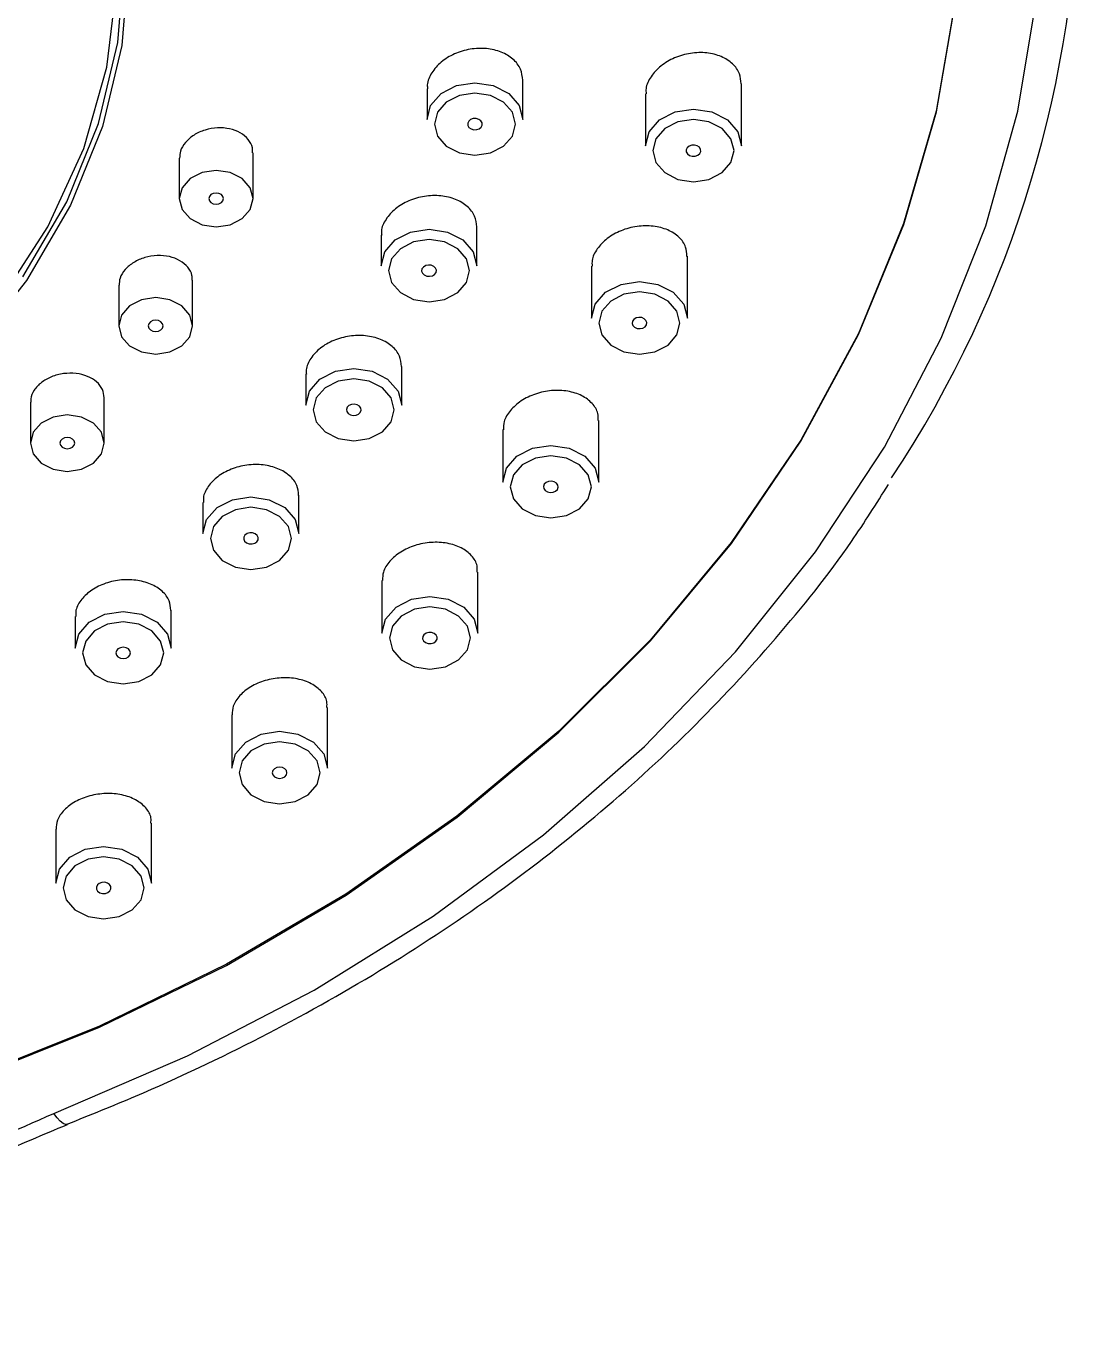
# Model space of a CAD drawing. Extents: x -2463 to 697, y 0 to 2315.
# Drawn here: x -1615.45 to -1586.89, y 1145.9 to 1181.13 of the extents above; entities that cross this region are included whole.
import ezdxf

# ---------------------------------------------------------------- set-up
doc = ezdxf.new("R2010")
doc.units = 0
doc.header["$LTSCALE"] = 10
doc.header["$MEASUREMENT"] = 0
doc.layers.get('0').update_dxf_attribs({"linetype": 'CONTINUOUS'})

msp = doc.modelspace()

# ---------------------------------------------------------------- linework, layer by layer
at = {"color": 7, "linetype": 'Continuous', "lineweight": 25}
for p, q in [((-1601.973, 1178.6), (-1601.973, 1179.661)), ((-1604.573, 1179.425), (-1604.573, 1178.6)), ((-1598.647, 1179.29), (-1598.647, 1177.881)), ((-1596.047, 1177.881), (-1596.047, 1179.567)), ((-1611.291, 1177.55), (-1611.291, 1176.451)), ((-1609.291, 1176.451), (-1609.291, 1177.692)), ((-1605.818, 1175.456), (-1605.818, 1174.626)), ((-1603.218, 1174.626), (-1603.218, 1175.682)), ((-1597.512, 1173.206), (-1597.512, 1174.887)), ((-1600.112, 1174.62), (-1600.112, 1173.206)), ((-1612.931, 1174.103), (-1612.931, 1173)), ((-1610.931, 1173), (-1610.931, 1174.237)), ((-1605.26, 1170.85), (-1605.26, 1171.899)), ((-1607.86, 1171.687), (-1607.86, 1170.85)), ((-1615.328, 1170.93), (-1615.328, 1169.82)), ((-1613.328, 1169.82), (-1613.328, 1171.052)), ((-1602.514, 1170.186), (-1602.514, 1168.764)), ((-1599.914, 1168.764), (-1599.914, 1170.435)), ((-1608.048, 1167.366), (-1608.048, 1168.405)), ((-1610.648, 1168.212), (-1610.648, 1167.366)), ((-1603.194, 1164.664), (-1603.194, 1166.324)), ((-1605.794, 1166.097), (-1605.794, 1164.664)), ((-1611.513, 1164.258), (-1611.513, 1165.285)), ((-1614.113, 1165.116), (-1614.113, 1164.258)), ((-1609.87, 1162.455), (-1609.87, 1161.008)), ((-1607.27, 1161.008), (-1607.27, 1162.654)), ((-1614.643, 1159.349), (-1614.643, 1157.885)), ((-1612.043, 1157.885), (-1612.043, 1159.514))]:
    msp.add_line(p, q, dxfattribs=at)
at = {"color": 7, "linetype": 'Continuous', "lineweight": 25, "flags": 128}
for points in [[(-1612.669, 1182.841), (-1612.846, 1180.607), (-1613.372, 1178.407), (-1614.241, 1176.271), (-1615.439, 1174.231), (-1616.95, 1172.316)], [(-1615.537, 1174.334), (-1614.344, 1176.365), (-1613.479, 1178.491), (-1612.955, 1180.682), (-1612.779, 1182.905)], [(-1616.169, 1173.673), (-1614.859, 1175.689), (-1613.881, 1177.814), (-1613.252, 1180.015), (-1612.981, 1182.258)], [(-1590.23, 1181.928), (-1590.763, 1178.827), (-1591.646, 1175.774), (-1592.874, 1172.791), (-1594.437, 1169.901), (-1596.322, 1167.127), (-1598.516, 1164.489), (-1601.001, 1162.007), (-1603.76, 1159.701), (-1606.77, 1157.588), (-1610.009, 1155.684), (-1613.453, 1154.004), (-1617.075, 1152.559), (-1620.847, 1151.362), (-1624.741, 1150.422), (-1628.727, 1149.745), (-1632.775, 1149.337), (-1635.354, 1149.219)], [(-1635.354, 1149.19), (-1632.775, 1149.308), (-1628.726, 1149.716), (-1624.74, 1150.393), (-1620.845, 1151.334), (-1617.073, 1152.531), (-1613.451, 1153.975), (-1610.007, 1155.656), (-1606.768, 1157.56), (-1603.757, 1159.674), (-1600.998, 1161.98), (-1598.513, 1164.461), (-1596.319, 1167.1), (-1594.433, 1169.874), (-1592.871, 1172.764), (-1591.643, 1175.747), (-1590.759, 1178.801), (-1590.226, 1181.903)], [(-1614.695, 1151.639), (-1611.071, 1153.198), (-1607.633, 1154.986), (-1604.406, 1156.991), (-1601.411, 1159.198), (-1598.672, 1161.592), (-1596.207, 1164.155), (-1594.034, 1166.869), (-1592.17, 1169.714), (-1590.627, 1172.67), (-1589.416, 1175.715), (-1588.547, 1178.828), (-1588.025, 1181.987)], [(-1604.573, 1178.6), (-1604.474, 1178.981), (-1604.192, 1179.304), (-1603.77, 1179.52), (-1603.273, 1179.596), (-1602.775, 1179.52), (-1602.354, 1179.304), (-1602.072, 1178.981), (-1601.973, 1178.6)], [(-1603.273, 1177.629), (-1602.852, 1177.693), (-1602.495, 1177.876), (-1602.257, 1178.149), (-1602.173, 1178.472), (-1602.257, 1178.794), (-1602.495, 1179.068), (-1602.852, 1179.25), (-1603.273, 1179.314), (-1603.694, 1179.25), (-1604.051, 1179.068), (-1604.289, 1178.794), (-1604.373, 1178.472), (-1604.289, 1178.149), (-1604.051, 1177.876), (-1603.694, 1177.693), (-1603.273, 1177.629)], [(-1603.47, 1178.496), (-1603.467, 1178.436), (-1603.435, 1178.382), (-1603.377, 1178.341), (-1603.304, 1178.32), (-1603.226, 1178.323), (-1603.155, 1178.348), (-1603.102, 1178.392), (-1603.075, 1178.448), (-1603.078, 1178.508), (-1603.111, 1178.562), (-1603.168, 1178.602), (-1603.242, 1178.623), (-1603.32, 1178.621), (-1603.39, 1178.596), (-1603.443, 1178.552), (-1603.47, 1178.496)], [(-1598.647, 1177.881), (-1598.548, 1178.262), (-1598.266, 1178.585), (-1597.844, 1178.801), (-1597.347, 1178.877), (-1596.849, 1178.801), (-1596.427, 1178.585), (-1596.146, 1178.262), (-1596.047, 1177.881)], [(-1597.347, 1176.91), (-1596.926, 1176.974), (-1596.569, 1177.157), (-1596.33, 1177.43), (-1596.247, 1177.753), (-1596.33, 1178.075), (-1596.569, 1178.349), (-1596.926, 1178.531), (-1597.347, 1178.595), (-1597.768, 1178.531), (-1598.125, 1178.349), (-1598.363, 1178.075), (-1598.447, 1177.753), (-1598.363, 1177.43), (-1598.125, 1177.157), (-1597.768, 1176.974), (-1597.347, 1176.91)], [(-1597.544, 1177.777), (-1597.541, 1177.717), (-1597.509, 1177.663), (-1597.451, 1177.622), (-1597.378, 1177.601), (-1597.3, 1177.604), (-1597.229, 1177.629), (-1597.176, 1177.673), (-1597.149, 1177.729), (-1597.152, 1177.788), (-1597.185, 1177.843), (-1597.242, 1177.883), (-1597.315, 1177.904), (-1597.393, 1177.902), (-1597.464, 1177.877), (-1597.517, 1177.833), (-1597.544, 1177.777)], [(-1610.291, 1175.685), (-1609.909, 1175.743), (-1609.584, 1175.909), (-1609.367, 1176.158), (-1609.291, 1176.451), (-1609.367, 1176.744), (-1609.584, 1176.993), (-1609.909, 1177.159), (-1610.291, 1177.217), (-1610.674, 1177.159), (-1610.998, 1176.993), (-1611.215, 1176.744), (-1611.291, 1176.451), (-1611.215, 1176.158), (-1610.998, 1175.909), (-1610.674, 1175.743), (-1610.291, 1175.685)], [(-1610.291, 1176.298), (-1610.215, 1176.309), (-1610.15, 1176.343), (-1610.106, 1176.392), (-1610.091, 1176.451), (-1610.106, 1176.51), (-1610.15, 1176.559), (-1610.215, 1176.593), (-1610.291, 1176.604), (-1610.368, 1176.593), (-1610.433, 1176.559), (-1610.476, 1176.51), (-1610.491, 1176.451), (-1610.476, 1176.392), (-1610.433, 1176.343), (-1610.368, 1176.309), (-1610.291, 1176.298)], [(-1605.818, 1174.626), (-1605.719, 1175.007), (-1605.438, 1175.33), (-1605.016, 1175.546), (-1604.518, 1175.622), (-1604.021, 1175.546), (-1603.599, 1175.33), (-1603.317, 1175.007), (-1603.218, 1174.626)], [(-1604.518, 1173.655), (-1604.097, 1173.719), (-1603.74, 1173.902), (-1603.502, 1174.175), (-1603.418, 1174.498), (-1603.502, 1174.82), (-1603.74, 1175.093), (-1604.097, 1175.276), (-1604.518, 1175.34), (-1604.939, 1175.276), (-1605.296, 1175.093), (-1605.535, 1174.82), (-1605.618, 1174.498), (-1605.535, 1174.175), (-1605.296, 1173.902), (-1604.939, 1173.719), (-1604.518, 1173.655)], [(-1604.709, 1174.545), (-1604.718, 1174.486), (-1604.697, 1174.428), (-1604.648, 1174.381), (-1604.58, 1174.352), (-1604.503, 1174.345), (-1604.428, 1174.361), (-1604.366, 1174.398), (-1604.328, 1174.45), (-1604.319, 1174.51), (-1604.34, 1174.567), (-1604.388, 1174.614), (-1604.457, 1174.643), (-1604.534, 1174.65), (-1604.609, 1174.634), (-1604.67, 1174.597), (-1604.709, 1174.545)], [(-1600.112, 1173.206), (-1600.013, 1173.587), (-1599.731, 1173.91), (-1599.309, 1174.126), (-1598.812, 1174.202), (-1598.314, 1174.126), (-1597.893, 1173.91), (-1597.611, 1173.587), (-1597.512, 1173.206)], [(-1611.931, 1172.234), (-1611.548, 1172.293), (-1611.224, 1172.459), (-1611.007, 1172.707), (-1610.931, 1173), (-1611.007, 1173.294), (-1611.224, 1173.542), (-1611.548, 1173.708), (-1611.931, 1173.766), (-1612.313, 1173.708), (-1612.638, 1173.542), (-1612.855, 1173.294), (-1612.931, 1173), (-1612.855, 1172.707), (-1612.638, 1172.459), (-1612.313, 1172.293), (-1611.931, 1172.234)], [(-1598.812, 1172.235), (-1598.391, 1172.299), (-1598.034, 1172.481), (-1597.796, 1172.755), (-1597.712, 1173.077), (-1597.796, 1173.4), (-1598.034, 1173.673), (-1598.391, 1173.856), (-1598.812, 1173.92), (-1599.233, 1173.856), (-1599.59, 1173.673), (-1599.828, 1173.4), (-1599.912, 1173.077), (-1599.828, 1172.755), (-1599.59, 1172.481), (-1599.233, 1172.299), (-1598.812, 1172.235)], [(-1611.931, 1172.847), (-1611.854, 1172.859), (-1611.789, 1172.892), (-1611.746, 1172.942), (-1611.731, 1173), (-1611.746, 1173.059), (-1611.789, 1173.109), (-1611.854, 1173.142), (-1611.931, 1173.154), (-1612.007, 1173.142), (-1612.072, 1173.109), (-1612.116, 1173.059), (-1612.131, 1173), (-1612.116, 1172.942), (-1612.072, 1172.892), (-1612.007, 1172.859), (-1611.931, 1172.847)], [(-1599.002, 1173.125), (-1599.011, 1173.065), (-1598.99, 1173.008), (-1598.942, 1172.961), (-1598.874, 1172.932), (-1598.796, 1172.925), (-1598.721, 1172.941), (-1598.66, 1172.978), (-1598.622, 1173.03), (-1598.613, 1173.089), (-1598.634, 1173.147), (-1598.682, 1173.194), (-1598.75, 1173.223), (-1598.828, 1173.23), (-1598.903, 1173.214), (-1598.964, 1173.177), (-1599.002, 1173.125)], [(-1607.86, 1170.85), (-1607.761, 1171.231), (-1607.479, 1171.554), (-1607.057, 1171.77), (-1606.56, 1171.846), (-1606.063, 1171.77), (-1605.641, 1171.554), (-1605.359, 1171.231), (-1605.26, 1170.85)], [(-1606.56, 1169.879), (-1606.139, 1169.943), (-1605.782, 1170.126), (-1605.544, 1170.399), (-1605.46, 1170.722), (-1605.544, 1171.044), (-1605.782, 1171.318), (-1606.139, 1171.5), (-1606.56, 1171.564), (-1606.981, 1171.5), (-1607.338, 1171.318), (-1607.576, 1171.044), (-1607.66, 1170.722), (-1607.576, 1170.399), (-1607.338, 1170.126), (-1606.981, 1169.943), (-1606.56, 1169.879)], [(-1606.738, 1170.791), (-1606.759, 1170.734), (-1606.75, 1170.674), (-1606.712, 1170.622), (-1606.651, 1170.585), (-1606.576, 1170.569), (-1606.498, 1170.576), (-1606.43, 1170.605), (-1606.382, 1170.652), (-1606.361, 1170.71), (-1606.37, 1170.769), (-1606.408, 1170.821), (-1606.469, 1170.858), (-1606.544, 1170.874), (-1606.622, 1170.867), (-1606.69, 1170.838), (-1606.738, 1170.791)], [(-1614.328, 1169.054), (-1613.945, 1169.112), (-1613.62, 1169.279), (-1613.404, 1169.527), (-1613.328, 1169.82), (-1613.404, 1170.113), (-1613.62, 1170.362), (-1613.945, 1170.528), (-1614.328, 1170.586), (-1614.71, 1170.528), (-1615.035, 1170.362), (-1615.251, 1170.113), (-1615.328, 1169.82), (-1615.251, 1169.527), (-1615.035, 1169.279), (-1614.71, 1169.112), (-1614.328, 1169.054)], [(-1614.328, 1169.667), (-1614.251, 1169.679), (-1614.186, 1169.712), (-1614.143, 1169.762), (-1614.128, 1169.82), (-1614.143, 1169.879), (-1614.186, 1169.929), (-1614.251, 1169.962), (-1614.328, 1169.973), (-1614.404, 1169.962), (-1614.469, 1169.929), (-1614.512, 1169.879), (-1614.528, 1169.82), (-1614.512, 1169.762), (-1614.469, 1169.712), (-1614.404, 1169.679), (-1614.328, 1169.667)], [(-1602.514, 1168.764), (-1602.415, 1169.145), (-1602.133, 1169.468), (-1601.711, 1169.684), (-1601.214, 1169.759), (-1600.716, 1169.684), (-1600.295, 1169.468), (-1600.013, 1169.145), (-1599.914, 1168.764)], [(-1601.214, 1167.792), (-1600.793, 1167.857), (-1600.436, 1168.039), (-1600.198, 1168.313), (-1600.114, 1168.635), (-1600.198, 1168.958), (-1600.436, 1169.231), (-1600.793, 1169.414), (-1601.214, 1169.478), (-1601.635, 1169.414), (-1601.992, 1169.231), (-1602.23, 1168.958), (-1602.314, 1168.635), (-1602.23, 1168.313), (-1601.992, 1168.039), (-1601.635, 1167.857), (-1601.214, 1167.792)], [(-1601.392, 1168.705), (-1601.413, 1168.647), (-1601.404, 1168.588), (-1601.366, 1168.536), (-1601.305, 1168.499), (-1601.23, 1168.482), (-1601.152, 1168.489), (-1601.084, 1168.519), (-1601.036, 1168.566), (-1601.015, 1168.623), (-1601.024, 1168.682), (-1601.062, 1168.735), (-1601.123, 1168.772), (-1601.198, 1168.788), (-1601.276, 1168.781), (-1601.344, 1168.752), (-1601.392, 1168.705)], [(-1610.648, 1167.366), (-1610.549, 1167.747), (-1610.267, 1168.07), (-1609.845, 1168.286), (-1609.348, 1168.361), (-1608.85, 1168.286), (-1608.428, 1168.07), (-1608.147, 1167.747), (-1608.048, 1167.366)], [(-1609.348, 1166.394), (-1608.927, 1166.458), (-1608.57, 1166.641), (-1608.331, 1166.915), (-1608.248, 1167.237), (-1608.331, 1167.559), (-1608.57, 1167.833), (-1608.927, 1168.015), (-1609.348, 1168.08), (-1609.769, 1168.015), (-1610.125, 1167.833), (-1610.364, 1167.559), (-1610.448, 1167.237), (-1610.364, 1166.915), (-1610.125, 1166.641), (-1609.769, 1166.458), (-1609.348, 1166.394)], [(-1609.509, 1167.327), (-1609.542, 1167.273), (-1609.545, 1167.213), (-1609.518, 1167.157), (-1609.465, 1167.113), (-1609.394, 1167.088), (-1609.316, 1167.086), (-1609.243, 1167.106), (-1609.186, 1167.147), (-1609.153, 1167.201), (-1609.15, 1167.261), (-1609.177, 1167.317), (-1609.23, 1167.361), (-1609.301, 1167.386), (-1609.379, 1167.388), (-1609.452, 1167.368), (-1609.509, 1167.327)], [(-1605.794, 1164.664), (-1605.695, 1165.045), (-1605.413, 1165.368), (-1604.991, 1165.584), (-1604.494, 1165.66), (-1603.996, 1165.584), (-1603.574, 1165.368), (-1603.293, 1165.045), (-1603.194, 1164.664)], [(-1614.113, 1164.258), (-1614.014, 1164.639), (-1613.732, 1164.962), (-1613.31, 1165.178), (-1612.813, 1165.254), (-1612.315, 1165.178), (-1611.893, 1164.962), (-1611.612, 1164.639), (-1611.513, 1164.258)], [(-1604.494, 1163.693), (-1604.073, 1163.757), (-1603.716, 1163.939), (-1603.477, 1164.213), (-1603.394, 1164.535), (-1603.477, 1164.858), (-1603.716, 1165.131), (-1604.073, 1165.314), (-1604.494, 1165.378), (-1604.914, 1165.314), (-1605.271, 1165.131), (-1605.51, 1164.858), (-1605.594, 1164.535), (-1605.51, 1164.213), (-1605.271, 1163.939), (-1604.914, 1163.757), (-1604.494, 1163.693)], [(-1612.813, 1163.287), (-1612.392, 1163.351), (-1612.035, 1163.533), (-1611.796, 1163.807), (-1611.713, 1164.129), (-1611.796, 1164.452), (-1612.035, 1164.725), (-1612.392, 1164.908), (-1612.813, 1164.972), (-1613.234, 1164.908), (-1613.59, 1164.725), (-1613.829, 1164.452), (-1613.913, 1164.129), (-1613.829, 1163.807), (-1613.59, 1163.533), (-1613.234, 1163.351), (-1612.813, 1163.287)], [(-1604.655, 1164.625), (-1604.688, 1164.571), (-1604.691, 1164.511), (-1604.664, 1164.455), (-1604.611, 1164.411), (-1604.54, 1164.386), (-1604.462, 1164.384), (-1604.389, 1164.405), (-1604.332, 1164.445), (-1604.299, 1164.5), (-1604.296, 1164.559), (-1604.323, 1164.615), (-1604.376, 1164.659), (-1604.447, 1164.684), (-1604.525, 1164.687), (-1604.598, 1164.666), (-1604.655, 1164.625)], [(-1612.954, 1164.237), (-1612.997, 1164.188), (-1613.013, 1164.129), (-1612.997, 1164.071), (-1612.954, 1164.021), (-1612.889, 1163.988), (-1612.813, 1163.976), (-1612.736, 1163.988), (-1612.671, 1164.021), (-1612.628, 1164.071), (-1612.613, 1164.129), (-1612.628, 1164.188), (-1612.671, 1164.237), (-1612.736, 1164.271), (-1612.813, 1164.282), (-1612.889, 1164.271), (-1612.954, 1164.237)], [(-1609.87, 1161.008), (-1609.771, 1161.389), (-1609.489, 1161.712), (-1609.067, 1161.928), (-1608.57, 1162.004), (-1608.072, 1161.928), (-1607.651, 1161.712), (-1607.369, 1161.389), (-1607.27, 1161.008)], [(-1608.57, 1160.037), (-1608.149, 1160.101), (-1607.792, 1160.283), (-1607.554, 1160.557), (-1607.47, 1160.879), (-1607.554, 1161.202), (-1607.792, 1161.475), (-1608.149, 1161.658), (-1608.57, 1161.722), (-1608.991, 1161.658), (-1609.348, 1161.475), (-1609.586, 1161.202), (-1609.67, 1160.879), (-1609.586, 1160.557), (-1609.348, 1160.283), (-1608.991, 1160.101), (-1608.57, 1160.037)], [(-1608.711, 1160.987), (-1608.755, 1160.938), (-1608.77, 1160.879), (-1608.755, 1160.82), (-1608.711, 1160.771), (-1608.646, 1160.738), (-1608.57, 1160.726), (-1608.493, 1160.738), (-1608.429, 1160.771), (-1608.385, 1160.82), (-1608.37, 1160.879), (-1608.385, 1160.938), (-1608.429, 1160.987), (-1608.493, 1161.021), (-1608.57, 1161.032), (-1608.646, 1161.021), (-1608.711, 1160.987)], [(-1614.643, 1157.885), (-1614.544, 1158.266), (-1614.262, 1158.589), (-1613.84, 1158.805), (-1613.343, 1158.881), (-1612.845, 1158.805), (-1612.424, 1158.589), (-1612.142, 1158.266), (-1612.043, 1157.885)], [(-1613.343, 1156.914), (-1612.922, 1156.978), (-1612.565, 1157.161), (-1612.327, 1157.434), (-1612.243, 1157.756), (-1612.327, 1158.079), (-1612.565, 1158.352), (-1612.922, 1158.535), (-1613.343, 1158.599), (-1613.764, 1158.535), (-1614.121, 1158.352), (-1614.359, 1158.079), (-1614.443, 1157.756), (-1614.359, 1157.434), (-1614.121, 1157.161), (-1613.764, 1156.978), (-1613.343, 1156.914)], [(-1613.46, 1157.88), (-1613.513, 1157.836), (-1613.54, 1157.78), (-1613.537, 1157.721), (-1613.505, 1157.666), (-1613.447, 1157.626), (-1613.374, 1157.605), (-1613.296, 1157.607), (-1613.225, 1157.632), (-1613.172, 1157.676), (-1613.145, 1157.732), (-1613.148, 1157.792), (-1613.181, 1157.846), (-1613.238, 1157.887), (-1613.312, 1157.908), (-1613.39, 1157.905), (-1613.46, 1157.88)]]:
    msp.add_lwpolyline(points, dxfattribs=at)
at = {"color": 8, "linetype": 'Continuous', "lineweight": 25, "flags": 128}
msp.add_lwpolyline([(-1614.333, 1151.349), (-1614.375, 1151.344), (-1614.444, 1151.367), (-1614.522, 1151.426), (-1614.607, 1151.518), (-1614.695, 1151.639)], dxfattribs=at)
at = {"color": 7, "linetype": 'Continuous', "lineweight": 25}
msp.add_arc((-1617.45, 1185.754), 30.559, 326.4827, 32.6898, dxfattribs=at)
for points, knots in [([(-1601.975, 1179.661), (-1601.987, 1179.765), (-1602.012, 1179.977), (-1602.226, 1180.246), (-1602.548, 1180.443), (-1602.957, 1180.539), (-1603.403, 1180.522), (-1603.836, 1180.393), (-1604.206, 1180.166), (-1604.458, 1179.87), (-1604.578, 1179.608), (-1604.561, 1179.463), (-1604.556, 1179.426)], [0, 0, 0, 0, 0.102304, 0.208362, 0.315292, 0.42328, 0.532087, 0.641091, 0.74958, 0.857065, 0.963522, 1, 1, 1, 1]), ([(-1596.055, 1179.567), (-1596.062, 1179.659), (-1596.077, 1179.86), (-1596.271, 1180.12), (-1596.58, 1180.32), (-1596.982, 1180.422), (-1597.427, 1180.41), (-1597.865, 1180.286), (-1598.246, 1180.062), (-1598.512, 1179.767), (-1598.646, 1179.494), (-1598.633, 1179.338), (-1598.629, 1179.29)], [0, 0, 0, 0, 0.090785, 0.196235, 0.302811, 0.410867, 0.520126, 0.629778, 0.738807, 0.846491, 0.952699, 1, 1, 1, 1]), ([(-1609.305, 1177.692), (-1609.303, 1177.739), (-1609.298, 1177.87), (-1609.412, 1178.065), (-1609.625, 1178.246), (-1609.919, 1178.357), (-1610.255, 1178.385), (-1610.596, 1178.326), (-1610.903, 1178.187), (-1611.136, 1177.984), (-1611.274, 1177.76), (-1611.279, 1177.613), (-1611.281, 1177.55)], [0, 0, 0, 0, 0.05953, 0.166005, 0.273015, 0.380721, 0.488984, 0.597419, 0.705556, 0.813055, 0.919881, 1, 1, 1, 1]), ([(-1603.222, 1175.682), (-1603.233, 1175.782), (-1603.256, 1175.988), (-1603.466, 1176.253), (-1603.787, 1176.448), (-1604.196, 1176.545), (-1604.643, 1176.531), (-1605.076, 1176.406), (-1605.447, 1176.185), (-1605.7, 1175.897), (-1605.822, 1175.639), (-1605.806, 1175.495), (-1605.802, 1175.456)], [0, 0, 0, 0, 0.100115, 0.206502, 0.313901, 0.422313, 0.531294, 0.640147, 0.748225, 0.855207, 0.961309, 1, 1, 1, 1]), ([(-1597.522, 1174.886), (-1597.528, 1174.972), (-1597.539, 1175.164), (-1597.726, 1175.418), (-1598.032, 1175.618), (-1598.432, 1175.722), (-1598.878, 1175.715), (-1599.318, 1175.597), (-1599.7, 1175.382), (-1599.97, 1175.097), (-1600.108, 1174.828), (-1600.098, 1174.671), (-1600.094, 1174.62)], [0, 0, 0, 0, 0.086252, 0.192099, 0.2993, 0.407938, 0.517482, 0.626981, 0.735485, 0.842501, 0.94821, 1, 1, 1, 1]), ([(-1610.945, 1174.237), (-1610.942, 1174.281), (-1610.936, 1174.408), (-1611.048, 1174.599), (-1611.259, 1174.78), (-1611.552, 1174.891), (-1611.888, 1174.922), (-1612.229, 1174.867), (-1612.537, 1174.732), (-1612.772, 1174.535), (-1612.912, 1174.314), (-1612.918, 1174.167), (-1612.921, 1174.103)], [0, 0, 0, 0, 0.056928, 0.163632, 0.270989, 0.379006, 0.487415, 0.595759, 0.703609, 0.810754, 0.917315, 1, 1, 1, 1]), ([(-1605.265, 1171.899), (-1605.275, 1171.995), (-1605.296, 1172.196), (-1605.503, 1172.456), (-1605.823, 1172.651), (-1606.232, 1172.749), (-1606.679, 1172.739), (-1607.112, 1172.619), (-1607.483, 1172.406), (-1607.738, 1172.126), (-1607.863, 1171.871), (-1607.847, 1171.728), (-1607.843, 1171.687)], [0, 0, 0, 0, 0.097851, 0.204661, 0.312537, 0.421276, 0.53029, 0.638853, 0.746445, 0.85298, 0.958846, 1, 1, 1, 1]), ([(-1613.33, 1171.051), (-1613.339, 1171.128), (-1613.357, 1171.285), (-1613.521, 1171.489), (-1613.771, 1171.643), (-1614.087, 1171.722), (-1614.431, 1171.718), (-1614.762, 1171.631), (-1615.044, 1171.472), (-1615.238, 1171.26), (-1615.331, 1171.068), (-1615.318, 1170.96), (-1615.315, 1170.931)], [0, 0, 0, 0, 0.101469, 0.208785, 0.316781, 0.425188, 0.53356, 0.641461, 0.748671, 0.855271, 0.961599, 1, 1, 1, 1]), ([(-1599.931, 1170.435), (-1599.929, 1170.498), (-1599.926, 1170.666), (-1600.08, 1170.907), (-1600.362, 1171.121), (-1600.75, 1171.245), (-1601.192, 1171.262), (-1601.637, 1171.169), (-1602.033, 1170.978), (-1602.327, 1170.713), (-1602.496, 1170.434), (-1602.498, 1170.257), (-1602.499, 1170.185)], [0, 0, 0, 0, 0.064261, 0.170428, 0.27802, 0.386968, 0.496598, 0.605916, 0.714044, 0.820669, 0.926141, 1, 1, 1, 1]), ([(-1608.055, 1168.404), (-1608.063, 1168.495), (-1608.081, 1168.691), (-1608.283, 1168.947), (-1608.601, 1169.143), (-1609.01, 1169.245), (-1609.457, 1169.24), (-1609.891, 1169.127), (-1610.263, 1168.922), (-1610.521, 1168.651), (-1610.649, 1168.399), (-1610.634, 1168.255), (-1610.63, 1168.212)], [0, 0, 0, 0, 0.094864, 0.202135, 0.310439, 0.419386, 0.528283, 0.636458, 0.743565, 0.849733, 0.955504, 1, 1, 1, 1]), ([(-1614.333, 1151.349), (-1613.711, 1151.599), (-1611.912, 1152.32), (-1609.051, 1153.677), (-1605.826, 1155.48), (-1602.798, 1157.479), (-1599.986, 1159.658), (-1597.405, 1162.002), (-1595.087, 1164.503), (-1593.291, 1166.737), (-1592.386, 1168.178), (-1592.06, 1168.695)], [0, 0, 0, 0, 0.065363, 0.189022, 0.31271, 0.436388, 0.560045, 0.683664, 0.807227, 0.930715, 1, 1, 1, 1]), ([(-1603.211, 1166.324), (-1603.209, 1166.382), (-1603.202, 1166.542), (-1603.351, 1166.777), (-1603.63, 1166.993), (-1604.016, 1167.121), (-1604.458, 1167.144), (-1604.904, 1167.059), (-1605.3, 1166.878), (-1605.598, 1166.623), (-1605.773, 1166.349), (-1605.778, 1166.172), (-1605.78, 1166.096)], [0, 0, 0, 0, 0.059965, 0.166713, 0.27494, 0.384294, 0.493917, 0.602806, 0.710285, 0.816337, 0.921552, 1, 1, 1, 1]), ([(-1611.521, 1165.284), (-1611.528, 1165.371), (-1611.543, 1165.561), (-1611.741, 1165.814), (-1612.057, 1166.013), (-1612.465, 1166.119), (-1612.912, 1166.12), (-1613.346, 1166.015), (-1613.718, 1165.819), (-1613.98, 1165.556), (-1614.112, 1165.308), (-1614.099, 1165.162), (-1614.095, 1165.117)], [0, 0, 0, 0, 0.091899, 0.19964, 0.308299, 0.417314, 0.525961, 0.63368, 0.74033, 0.846233, 0.952054, 1, 1, 1, 1]), ([(-1607.288, 1162.653), (-1607.285, 1162.706), (-1607.276, 1162.86), (-1607.42, 1163.091), (-1607.696, 1163.309), (-1608.081, 1163.441), (-1608.522, 1163.471), (-1608.967, 1163.395), (-1609.365, 1163.224), (-1609.665, 1162.98), (-1609.846, 1162.71), (-1609.854, 1162.533), (-1609.858, 1162.454)], [0, 0, 0, 0, 0.055966, 0.163357, 0.272149, 0.38175, 0.491172, 0.599505, 0.706335, 0.811923, 0.917061, 1, 1, 1, 1]), ([(-1612.061, 1159.514), (-1612.057, 1159.562), (-1612.046, 1159.709), (-1612.184, 1159.936), (-1612.456, 1160.157), (-1612.839, 1160.295), (-1613.278, 1160.333), (-1613.723, 1160.268), (-1614.121, 1160.109), (-1614.427, 1159.876), (-1614.615, 1159.61), (-1614.627, 1159.43), (-1614.633, 1159.348)], [0, 0, 0, 0, 0.051158, 0.159188, 0.268426, 0.37808, 0.487135, 0.594847, 0.701082, 0.806366, 0.911626, 1, 1, 1, 1]), ([(-1621.503, 1147.429), (-1621.128, 1147.764), (-1619.998, 1148.776), (-1617.787, 1150.284), (-1615.735, 1151.183), (-1614.695, 1151.639)], [0, 0, 0, 0, 0.19632, 0.592414, 1, 1, 1, 1]), ([(-1622.125, 1145.901), (-1621.957, 1146.117), (-1621.365, 1146.876), (-1620.08, 1148.049), (-1618.293, 1149.375), (-1616.372, 1150.494), (-1614.982, 1151.068), (-1614.325, 1151.34)], [0, 0, 0, 0, 0.093098, 0.327323, 0.559969, 0.791803, 1, 1, 1, 1])]:
    msp.add_open_spline(points, degree=3, knots=knots, dxfattribs=at)

doc.saveas('drawing.dxf')
